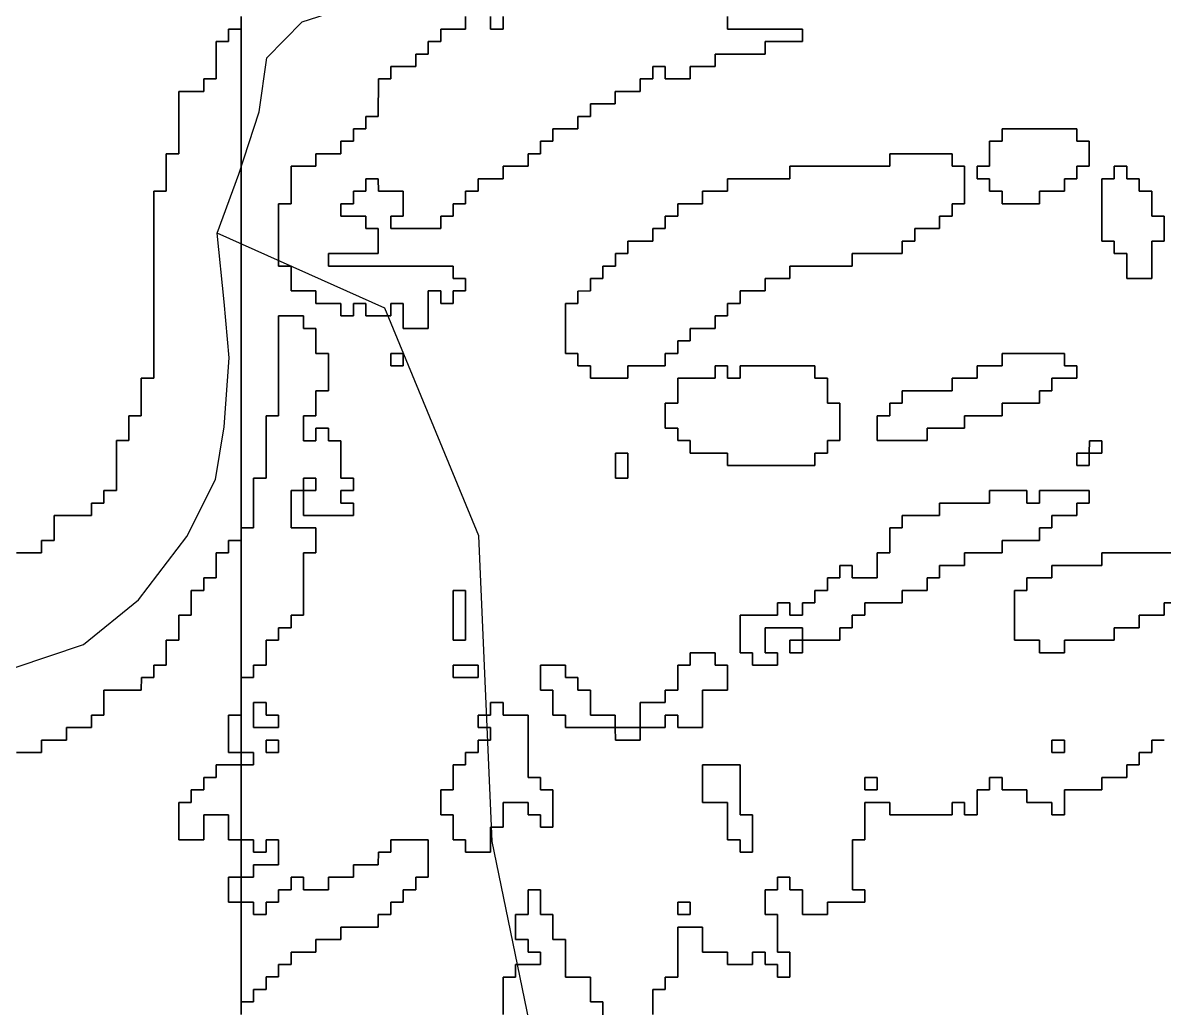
# Model space of a CAD drawing. Header units: metres. Extents: x 553506 to 563855, y 142925 to 150243.
# Drawn here: x 556965 to 557148, y 145813 to 145971 of the extents above; entities that cross this region are included whole.
import ezdxf

# ---------------------------------------------------------------- set-up
doc = ezdxf.new("R2010")
doc.units = ezdxf.units.M
doc.layers.add('C-FLOOD_ZONE_3', color=150, linetype='Continuous')
doc.layers.add('C-WATERWAYS', color=5, linetype='Continuous')

msp = doc.modelspace()

# ---------------------------------------------------------------- linework, layer by layer
at = {"layer": 'C-FLOOD_ZONE_3'}
for points in [[(556999.9994, 145972.0006), (556999.999, 145970.001), (556997.9994, 145970.0006), (556997.999, 145968.001), (556995.9994, 145968.0006), (556995.999, 145966), (556995.999, 145962.001), (556993.9994, 145962.0006), (556993.999, 145960.001), (556992, 145960.001), (556989.9994, 145960.0006), (556989.999, 145956), (556989.999, 145952), (556989.999, 145950.001), (556987.9994, 145950.0006), (556987.999, 145946), (556987.999, 145944.001), (556985.9994, 145944.0006), (556985.999, 145914.001), (556983.9994, 145914.0006), (556983.999, 145908.001), (556981.9994, 145908.0006), (556981.999, 145904.001), (556979.9994, 145904.0006), (556979.999, 145896.001), (556977.9994, 145896.0006), (556977.999, 145894.001), (556975.9994, 145894.0006), (556975.999, 145892.001), (556969.9994, 145892.0006), (556969.999, 145888.001), (556967.9994, 145888.0006), (556967.999, 145886.001), (556964.001, 145886.001)], [(557000, 145812.001), (557000, 145814.001), (557001.999, 145814.001), (557001.9994, 145816.0006), (557003.999, 145816.001), (557003.9994, 145818.0006), (557005.999, 145818.001), (557005.9994, 145820.0006), (557007.999, 145820.001), (557007.9994, 145822.0006), (557011.999, 145822.001), (557011.9994, 145824.0006), (557015.999, 145824.001), (557015.9994, 145826.0006), (557020, 145826.001), (557021.999, 145826.001), (557021.9994, 145828.0006), (557023.999, 145828.001), (557023.9994, 145830.0006), (557025.999, 145830.001), (557025.9994, 145832.0006), (557027.999, 145832.001), (557027.9994, 145834.0006), (557029.999, 145834.001), (557029.999, 145836), (557029.999, 145839.999), (557024.001, 145839.999), (557024.0006, 145837.9994), (557022.001, 145837.999), (557022.0006, 145835.9994), (557018.001, 145835.999), (557018.0006, 145833.9994), (557014.001, 145833.999), (557014.0006, 145831.9994), (557009.9994, 145831.9994), (557009.999, 145833.999), (557008.001, 145833.999), (557008.0006, 145831.9994), (557006.001, 145831.999), (557006.0006, 145829.9994), (557004.001, 145829.999), (557004.0006, 145827.9994), (557001.9994, 145827.9994), (557001.999, 145829.999), (557000, 145829.999), (557000, 145834.001), (557001.999, 145834.001), (557001.9994, 145836.0006), (557005.999, 145836.001), (557005.999, 145839.999), (557004.001, 145839.999), (557004.0006, 145837.9994), (557001.9994, 145837.9994), (557001.999, 145839.999), (557000, 145839.999), (557000, 145852.001), (557001.999, 145852.001), (557001.999, 145853.999), (557000, 145853.999), (557000, 145866.001), (557001.999, 145866.001), (557001.9994, 145868.0006), (557003.999, 145868.001), (557003.9994, 145872.0006), (557005.999, 145872.001), (557005.9994, 145874.0006), (557007.999, 145874.001), (557007.9994, 145876.0006), (557009.999, 145876.001), (557009.9994, 145886.0006), (557011.999, 145886.001), (557011.999, 145889.999), (557007.9994, 145889.9994), (557007.9994, 145896.0006), (557010, 145896), (557010.001, 145892.001), (557017.999, 145892.001), (557017.999, 145893.999), (557015.9994, 145893.9994), (557015.9994, 145896.0006), (557017.999, 145896.001), (557017.999, 145897.999), (557015.9994, 145897.9994), (557015.999, 145903.999), (557013.9994, 145903.9994), (557013.999, 145905.999), (557012.001, 145905.999), (557012.0006, 145903.9994), (557009.9994, 145903.9994), (557009.9994, 145908.0006), (557011.999, 145908.001), (557011.9994, 145912.0006), (557013.999, 145912.001), (557013.999, 145916), (557013.999, 145917.999), (557011.9994, 145917.9994), (557011.999, 145920), (557011.999, 145921.999), (557009.9994, 145921.9994), (557009.999, 145923.999), (557006.001, 145923.999), (557006.001, 145918), (557006.0006, 145907.9994), (557004.001, 145907.999), (557004.001, 145906), (557004.001, 145904), (557004.001, 145902), (557004.0006, 145897.9994), (557002.001, 145897.999), (557002.001, 145894), (557002.001, 145892), (557002.0006, 145889.9994), (557000.0003, 145889.9997), (557000, 145892), (557000, 145894), (557000, 145901.6816), (557000, 145903.999), (557000, 145908.001), (557000, 145919.999), (557000, 145922.001), (557000, 145925.999), (557000, 145930.001), (557000, 145957.999), (557000, 145960.001), (557000, 145966), (557000, 145966.4409), (557000, 145967.999), (557000, 145970), (557000, 145972.001)], [(557077.9994, 145972.0006), (557077.9994, 145969.9994), (557089.999, 145969.999), (557089.999, 145968.001), (557083.9994, 145968.0006), (557083.999, 145966.001), (557075.9994, 145966.0006), (557075.999, 145964.001), (557071.9994, 145964.0006), (557071.999, 145962.001), (557068.001, 145962.001), (557068.0006, 145964.0006), (557065.9994, 145964.0006), (557065.999, 145962.001), (557063.9994, 145962.0006), (557063.999, 145960.001), (557062, 145960.001), (557059.9994, 145960.0006), (557059.999, 145958.001), (557055.9994, 145958.0006), (557055.999, 145956.001), (557053.9994, 145956.0006), (557053.999, 145954.001), (557049.9994, 145954.0006), (557049.999, 145952.001), (557047.9994, 145952.0006), (557047.999, 145950.001), (557045.9994, 145950.0006), (557045.999, 145948.001), (557041.9994, 145948.0006), (557041.999, 145946.001), (557037.9994, 145946.0006), (557037.999, 145944.001), (557035.9994, 145944.0006), (557035.999, 145942.001), (557033.9994, 145942.0006), (557033.999, 145940.001), (557031.9994, 145940.0006), (557031.999, 145938.001), (557024.001, 145938.001), (557024.001, 145939.999), (557026.0006, 145939.9994), (557026.0006, 145944.0006), (557022.001, 145944.001), (557022.0006, 145946.0006), (557019.9994, 145946.0006), (557019.999, 145944.001), (557017.9994, 145944.0006), (557017.999, 145942.001), (557015.9994, 145942.0006), (557015.9994, 145939.9994), (557019.999, 145939.999), (557019.9994, 145937.9994), (557021.999, 145937.999), (557021.999, 145934.001), (557013.9994, 145934.0006), (557013.9994, 145931.9994), (557033.999, 145931.999), (557033.9994, 145929.9994), (557035.999, 145929.999), (557035.999, 145928.001), (557033.9994, 145928.0006), (557033.999, 145926.001), (557032.001, 145926.001), (557032.0006, 145928.0006), (557029.9994, 145928.0006), (557029.999, 145922.001), (557026.001, 145922.001), (557026.0006, 145926.0006), (557023.9994, 145926.0006), (557023.999, 145924.001), (557020.001, 145924.001), (557020.0006, 145926.0006), (557017.9994, 145926.0006), (557017.999, 145924.001), (557016.001, 145924.001), (557016.0006, 145926.0006), (557014, 145926.001), (557012.001, 145926.001), (557012.0006, 145928.0006), (557010, 145928.001), (557008.001, 145928.001), (557008.001, 145930), (557008.0006, 145932.0006), (557006.001, 145932.001), (557006.001, 145934), (557006.001, 145936), (557006.001, 145938), (557006.001, 145941.999), (557008.0006, 145941.9994), (557008.001, 145946), (557008.001, 145947.999), (557012.0006, 145947.9994), (557012.001, 145949.999), (557016.0006, 145949.9994), (557016.001, 145951.999), (557018.0006, 145951.9994), (557018.001, 145953.999), (557020.0006, 145953.9994), (557020.001, 145955.999), (557022.0006, 145955.9994), (557022.001, 145961.999), (557024.0006, 145961.9994), (557024.001, 145963.999), (557028.0006, 145963.9994), (557028.001, 145965.999), (557030.0006, 145965.9994), (557030.0006, 145965.9994), (557030.001, 145967.999), (557032.0006, 145967.9994), (557032.001, 145969.999), (557036.0006, 145969.9994), (557036.001, 145971.999)], [(557036.001, 145971.999), (557036.0006, 145969.9994), (557032.001, 145969.999), (557032.0006, 145967.9994), (557030.001, 145967.999), (557030.0006, 145965.9994), (557028.001, 145965.999), (557028.0006, 145963.9994), (557024.001, 145963.999), (557024.0006, 145961.9994), (557022.001, 145961.999), (557022.0006, 145955.9994), (557020.001, 145955.999), (557020.0006, 145953.9994), (557018.001, 145953.999), (557018.0006, 145951.9994), (557016.001, 145951.999), (557016.0006, 145949.9994), (557012.001, 145949.999), (557012.0006, 145947.9994), (557008.001, 145947.999), (557008.001, 145946), (557008.0006, 145941.9994), (557006.001, 145941.999), (557006.001, 145938), (557006.001, 145936), (557006.001, 145934), (557006.001, 145932.001), (557008.0006, 145932.0006), (557008.001, 145930), (557008.001, 145928.001), (557010, 145928.001), (557012.0006, 145928.0006), (557012.001, 145926.001), (557014, 145926.001), (557016.0006, 145926.0006), (557016.001, 145924.001), (557017.999, 145924.001), (557017.9994, 145926.0006), (557020.0006, 145926.0006), (557020.001, 145924.001), (557023.999, 145924.001), (557023.9994, 145926.0006), (557026.0006, 145926.0006), (557026.001, 145922.001), (557029.999, 145922.001), (557029.9994, 145928.0006), (557032.0006, 145928.0006), (557032.001, 145926.001), (557033.999, 145926.001), (557033.9994, 145928.0006), (557035.999, 145928.001), (557035.999, 145929.999), (557033.9994, 145929.9994), (557033.999, 145931.999), (557013.9994, 145931.9994), (557013.9994, 145934.0006), (557021.999, 145934.001), (557021.999, 145937.999), (557019.9994, 145937.9994), (557019.999, 145939.999), (557015.9994, 145939.9994), (557015.9994, 145942.0006), (557017.999, 145942.001), (557017.9994, 145944.0006), (557019.999, 145944.001), (557019.9994, 145946.0006), (557022.0006, 145946.0006), (557022.001, 145944.001), (557026.0006, 145944.0006), (557026.0006, 145939.9994), (557024.001, 145939.999), (557024.001, 145938.001), (557031.999, 145938.001), (557031.9994, 145940.0006), (557033.999, 145940.001), (557033.9994, 145942.0006), (557035.999, 145942.001), (557035.9994, 145944.0006), (557037.999, 145944.001), (557037.9994, 145946.0006), (557041.999, 145946.001), (557041.9994, 145948.0006), (557045.999, 145948.001), (557045.9994, 145950.0006), (557047.999, 145950.001), (557047.9994, 145952.0006), (557049.999, 145952.001), (557049.9994, 145954.0006), (557053.999, 145954.001), (557053.9994, 145956.0006), (557055.999, 145956.001), (557055.9994, 145958.0006), (557059.999, 145958.001), (557059.9994, 145960.0006), (557062, 145960.001), (557063.999, 145960.001), (557063.9994, 145962.0006), (557065.999, 145962.001), (557065.9994, 145964.0006), (557068.0006, 145964.0006), (557068.001, 145962.001), (557071.999, 145962.001), (557071.9994, 145964.0006), (557075.999, 145964.001), (557075.9994, 145966.0006), (557083.999, 145966.001), (557083.9994, 145968.0006), (557089.999, 145968.001), (557089.999, 145969.999), (557077.9994, 145969.9994), (557077.9994, 145972.0006)], [(557039.999, 145971.999), (557039.9994, 145969.9994), (557042.0006, 145969.9994), (557042.001, 145971.999)], [(557042.001, 145971.999), (557042.0006, 145969.9994), (557039.9994, 145969.9994), (557039.999, 145971.999)], [(556964.001, 145886.001), (556967.999, 145886.001), (556967.9994, 145888.0006), (556969.999, 145888.001), (556969.9994, 145892.0006), (556975.999, 145892.001), (556975.9994, 145894.0006), (556977.999, 145894.001), (556977.9994, 145896.0006), (556979.999, 145896.001), (556979.9994, 145904.0006), (556981.999, 145904.001), (556981.9994, 145908.0006), (556983.999, 145908.001), (556983.9994, 145914.0006), (556985.999, 145914.001), (556985.9994, 145944.0006), (556987.999, 145944.001), (556987.999, 145946), (556987.9994, 145950.0006), (556989.999, 145950.001), (556989.999, 145952), (556989.999, 145956), (556989.9994, 145960.0006), (556992, 145960.001), (556993.999, 145960.001), (556993.9994, 145962.0006), (556995.999, 145962.001), (556995.999, 145966), (556995.9994, 145968.0006), (556997.999, 145968.001), (556997.9994, 145970.0006), (556999.9997, 145970.0003), (557000, 145967.999), (557000, 145966.4409), (557000, 145966), (557000, 145960.001), (557000, 145957.999), (557000, 145930.001), (557000, 145925.999), (557000, 145922.001), (557000, 145919.999), (557000, 145908.001), (557000, 145903.999), (557000, 145901.6816), (557000, 145894), (557000, 145892), (557000, 145890), (557000, 145887.999), (556998.001, 145887.999), (556998.0006, 145885.9994), (556996.001, 145885.999), (556996.001, 145884), (556996.0006, 145881.9994), (556994.001, 145881.999), (556994.0006, 145879.9994), (556992.001, 145879.999), (556992.001, 145878), (556992.0006, 145875.9994), (556990.001, 145875.999), (556990.001, 145874), (556990.0006, 145871.9994), (556988.001, 145871.999), (556988.001, 145870), (556988.0006, 145867.9994), (556986.001, 145867.999), (556986.0006, 145865.9994), (556984.001, 145865.999), (556984.0006, 145863.9994), (556982, 145863.999), (556980, 145863.999), (556978.001, 145863.999), (556978.001, 145862), (556978.0006, 145859.9994), (556976.001, 145859.999), (556976.0006, 145857.9994), (556974, 145857.999), (556972.001, 145857.999), (556972.0006, 145855.9994), (556970, 145855.999), (556968.001, 145855.999), (556968.0006, 145853.9994), (556963.9994, 145853.9994)], [(556963.9994, 145853.9994), (556968.0006, 145853.9994), (556968.001, 145855.999), (556970, 145855.999), (556972.0006, 145855.9994), (556972.001, 145857.999), (556974, 145857.999), (556976.0006, 145857.9994), (556976.001, 145859.999), (556978.0006, 145859.9994), (556978.001, 145862), (556978.001, 145863.999), (556980, 145863.999), (556982, 145863.999), (556984.0006, 145863.9994), (556984.001, 145865.999), (556986.0006, 145865.9994), (556986.001, 145867.999), (556988.0006, 145867.9994), (556988.001, 145870), (556988.001, 145871.999), (556990.0006, 145871.9994), (556990.001, 145874), (556990.001, 145875.999), (556992.0006, 145875.9994), (556992.001, 145878), (556992.001, 145879.999), (556994.0006, 145879.9994), (556994.001, 145881.999), (556996.0006, 145881.9994), (556996.001, 145884), (556996.001, 145885.999), (556998.0006, 145885.9994), (556998.001, 145887.999), (557000, 145887.999), (556999.9994, 145866.0006), (556999.999, 145860.001), (556997.9994, 145860.0006), (556997.9994, 145853.9994), (557000, 145853.999), (557000, 145852.001), (556995.9994, 145852.0006), (556995.999, 145850.001), (556993.9994, 145850.0006), (556993.999, 145848.001), (556991.9994, 145848.0006), (556991.999, 145846.001), (556989.9994, 145846.0006), (556989.9994, 145839.9994), (556994.0006, 145839.9994), (556994.001, 145843.999), (556997.999, 145843.999), (556997.9994, 145839.9994), (557000, 145839.999), (557000, 145834.001), (556997.9994, 145834.0006), (556997.9994, 145829.9994), (557000, 145829.999), (556999.9994, 145814.0006), (556999.999, 145812.001)], [(557151.999, 145878.001), (557147.9994, 145878.0006), (557147.999, 145876.001), (557143.9994, 145876.0006), (557143.999, 145874.001), (557139.9994, 145874.0006), (557139.999, 145872.001), (557131.9994, 145872.0006), (557131.999, 145870.001), (557128.001, 145870.001), (557128.0006, 145872.0006), (557124.001, 145872.001), (557124.001, 145879.999), (557126.0006, 145879.9994), (557126.001, 145881.999), (557130.0006, 145881.9994), (557130.001, 145883.999), (557138.0006, 145883.9994), (557138.001, 145885.999), (557151.999, 145885.999)], [(557151.999, 145885.999), (557138.001, 145885.999), (557138.0006, 145883.9994), (557130.001, 145883.999), (557130.0006, 145881.9994), (557126.001, 145881.999), (557126.0006, 145879.9994), (557126.0006, 145879.9994), (557124.001, 145879.999), (557124.001, 145872.001), (557128.0006, 145872.0006), (557128.001, 145870.001), (557131.999, 145870.001), (557131.9994, 145872.0006), (557139.999, 145872.001), (557139.9994, 145874.0006), (557143.999, 145874.001), (557143.9994, 145876.0006), (557147.999, 145876.001), (557147.9994, 145878.0006), (557151.999, 145878.001)], [(557066.0006, 145811.9994), (557066.001, 145815.999), (557068.0006, 145815.9994), (557068.001, 145817.999), (557070.0006, 145817.9994), (557070.001, 145825.999), (557073.999, 145825.999), (557073.9994, 145821.9994), (557077.999, 145821.999), (557077.9994, 145819.9994), (557082.0006, 145819.9994), (557082.001, 145821.999), (557083.999, 145821.999), (557083.9994, 145819.9994), (557085.999, 145819.999), (557085.9994, 145817.9994), (557088.0006, 145817.9994), (557088.0006, 145822.0006), (557086.001, 145822.001), (557086.0006, 145828.0006), (557084.001, 145828.001), (557084.001, 145831.999), (557086.0006, 145831.9994), (557086.001, 145833.999), (557087.999, 145833.999), (557087.9994, 145831.9994), (557089.999, 145831.999), (557089.9994, 145827.9994), (557094.0006, 145827.9994), (557094.001, 145829.999), (557100.0006, 145829.9994), (557100.0006, 145832.0006), (557098.001, 145832.001), (557098.001, 145839.999), (557100.0006, 145839.9994), (557100.001, 145845.999), (557103.999, 145845.999), (557103.9994, 145843.9994), (557114.0006, 145843.9994), (557114.001, 145845.999), (557115.999, 145845.999), (557115.9994, 145843.9994), (557118.0006, 145843.9994), (557118.001, 145847.999), (557120.0006, 145847.9994), (557120.001, 145849.999), (557121.999, 145849.999), (557121.9994, 145847.9994), (557125.999, 145847.999), (557125.9994, 145845.9994), (557129.999, 145845.999), (557129.9994, 145843.9994), (557132.0006, 145843.9994), (557132.001, 145847.999), (557138.0006, 145847.9994), (557138.001, 145849.999), (557142.0006, 145849.9994), (557142.001, 145851.999), (557144.0006, 145851.9994), (557144.001, 145853.999), (557146.0006, 145853.9994), (557146.001, 145855.999), (557148.0006, 145855.9994)], [(557148.0006, 145855.9994), (557146.001, 145855.999), (557146.0006, 145853.9994), (557144.001, 145853.999), (557144.0006, 145851.9994), (557142.001, 145851.999), (557142.0006, 145849.9994), (557138.001, 145849.999), (557138.0006, 145847.9994), (557132.001, 145847.999), (557132.0006, 145843.9994), (557129.9994, 145843.9994), (557129.999, 145845.999), (557125.9994, 145845.9994), (557125.999, 145847.999), (557121.9994, 145847.9994), (557121.999, 145849.999), (557120.001, 145849.999), (557120.0006, 145847.9994), (557118.001, 145847.999), (557118.0006, 145843.9994), (557115.9994, 145843.9994), (557115.999, 145845.999), (557114.001, 145845.999), (557114.0006, 145843.9994), (557103.9994, 145843.9994), (557103.999, 145845.999), (557100.001, 145845.999), (557100.0006, 145839.9994), (557098.001, 145839.999), (557098.001, 145832.001), (557100.0006, 145832.0006), (557100.0006, 145829.9994), (557094.001, 145829.999), (557094.0006, 145827.9994), (557089.9994, 145827.9994), (557089.999, 145831.999), (557087.9994, 145831.9994), (557087.999, 145833.999), (557086.001, 145833.999), (557086.0006, 145831.9994), (557084.001, 145831.999), (557084.001, 145828.001), (557086.0006, 145828.0006), (557086.001, 145822.001), (557088.0006, 145822.0006), (557088.0006, 145817.9994), (557085.9994, 145817.9994), (557085.999, 145819.999), (557083.9994, 145819.9994), (557083.999, 145821.999), (557082.001, 145821.999), (557082.0006, 145819.9994), (557077.9994, 145819.9994), (557077.999, 145821.999), (557073.9994, 145821.9994), (557073.999, 145825.999), (557070.001, 145825.999), (557070.0006, 145817.9994), (557068.001, 145817.999), (557068.0006, 145815.9994), (557066.001, 145815.999), (557066.0006, 145811.9994)], [(557042.001, 145812.001), (557042.001, 145817.999), (557044.0006, 145817.9994), (557044.001, 145819.999), (557048.0006, 145819.9994), (557048.0006, 145822.0006), (557046.001, 145822.001), (557046.0006, 145824.0006), (557044.001, 145824.001), (557044.001, 145826), (557044.001, 145827.999), (557046.0006, 145827.9994), (557046.001, 145830), (557046.001, 145831.999), (557047.999, 145831.999), (557047.999, 145830), (557047.9994, 145827.9994), (557049.999, 145827.999), (557049.9994, 145823.9994), (557051.999, 145823.999), (557051.9994, 145817.9994), (557055.999, 145817.999), (557055.9994, 145813.9994), (557057.999, 145813.999), (557057.9994, 145809.9994)], [(557057.9994, 145809.9994), (557057.999, 145813.999), (557055.9994, 145813.9994), (557055.999, 145817.999), (557051.9994, 145817.9994), (557051.999, 145823.999), (557049.9994, 145823.9994), (557049.999, 145827.999), (557047.9994, 145827.9994), (557047.999, 145830), (557047.999, 145831.999), (557046.001, 145831.999), (557046.001, 145830), (557046.0006, 145827.9994), (557044.001, 145827.999), (557044.001, 145826), (557044.001, 145824.001), (557046.0006, 145824.0006), (557046.001, 145822.001), (557048.0006, 145822.0006), (557048.0006, 145819.9994), (557044.001, 145819.999), (557044.0006, 145817.9994), (557042.001, 145817.999), (557042.001, 145812.001)]]:
    msp.add_lwpolyline(points, dxfattribs=at)
for points in [[(557131.9994, 145946.0006), (557131.999, 145944.001), (557127.9994, 145944.0006), (557127.999, 145942.001), (557122.001, 145942.001), (557122.0006, 145944.0006), (557120.001, 145944.001), (557120.0006, 145946.0006), (557118.001, 145946.001), (557118.001, 145947.999), (557120.0006, 145947.9994), (557120.001, 145951.999), (557122.0006, 145951.9994), (557122.001, 145953.999), (557128, 145953.999), (557133.999, 145953.999), (557133.9994, 145951.9994), (557135.999, 145951.999), (557135.999, 145950), (557135.999, 145948.001), (557133.9994, 145948.0006), (557133.999, 145946.001), (557131.9994, 145946.0006)], [(557120.0006, 145947.9994), (557118.001, 145947.999), (557118.001, 145946.001), (557120.0006, 145946.0006), (557120.001, 145944.001), (557122.0006, 145944.0006), (557122.001, 145942.001), (557127.999, 145942.001), (557127.9994, 145944.0006), (557131.999, 145944.001), (557131.9994, 145946.0006), (557133.999, 145946.001), (557133.9994, 145948.0006), (557135.999, 145948.001), (557135.999, 145950), (557135.999, 145951.999), (557133.9994, 145951.9994), (557133.999, 145953.999), (557128, 145953.999), (557122.001, 145953.999), (557122.0006, 145951.9994), (557120.001, 145951.999), (557120.0006, 145947.9994)], [(557060.0006, 145931.9994), (557060.001, 145933.999), (557062.0006, 145933.9994), (557062.001, 145935.999), (557066.0006, 145935.9994), (557066.001, 145937.999), (557068.0006, 145937.9994), (557068.001, 145939.999), (557070.0006, 145939.9994), (557070.001, 145941.999), (557074.0006, 145941.9994), (557074.001, 145943.999), (557078.0006, 145943.9994), (557078.001, 145945.999), (557080, 145945.999), (557088.0006, 145945.9994), (557088.001, 145947.999), (557104.0006, 145947.9994), (557104.001, 145949.999), (557108, 145949.999), (557113.999, 145949.999), (557113.9994, 145947.9994), (557115.999, 145947.999), (557115.999, 145942.001), (557113.9994, 145942.0006), (557113.999, 145940.001), (557111.9994, 145940.0006), (557111.999, 145938.001), (557107.9994, 145938.0006), (557107.999, 145936.001), (557105.9994, 145936.0006), (557105.999, 145934.001), (557097.9994, 145934.0006), (557097.999, 145932.001), (557096, 145932.001), (557087.9994, 145932.0006), (557087.999, 145930.001), (557083.9994, 145930.0006), (557083.999, 145928.001), (557079.9994, 145928.0006), (557079.999, 145926.001), (557077.9994, 145926.0006), (557077.999, 145924.001), (557075.9994, 145924.0006), (557075.999, 145922.001), (557071.9994, 145922.0006), (557071.999, 145920.001), (557069.9994, 145920.0006), (557069.999, 145918.001), (557067.9994, 145918.0006), (557067.999, 145916.001), (557061.9994, 145916.0006), (557061.999, 145914.001), (557056.001, 145914.001), (557056.0006, 145916.0006), (557054.001, 145916.001), (557054.0006, 145918.0006), (557052.001, 145918.001), (557052.001, 145924), (557052.001, 145925.999), (557054.0006, 145925.9994), (557054.001, 145927.999), (557056.0006, 145927.9994), (557056.001, 145929.999), (557058.0006, 145929.9994), (557058.001, 145931.999), (557060.0006, 145931.9994)], [(557074.0006, 145941.9994), (557070.001, 145941.999), (557070.0006, 145939.9994), (557068.001, 145939.999), (557068.0006, 145937.9994), (557066.001, 145937.999), (557066.0006, 145935.9994), (557062.001, 145935.999), (557062.0006, 145933.9994), (557060.001, 145933.999), (557060.0006, 145931.9994), (557058.001, 145931.999), (557058.0006, 145929.9994), (557056.001, 145929.999), (557056.0006, 145927.9994), (557054.001, 145927.999), (557054.0006, 145925.9994), (557052.001, 145925.999), (557052.001, 145924), (557052.001, 145918.001), (557054.0006, 145918.0006), (557054.001, 145916.001), (557056.0006, 145916.0006), (557056.001, 145914.001), (557061.999, 145914.001), (557061.9994, 145916.0006), (557067.999, 145916.001), (557067.9994, 145918.0006), (557069.999, 145918.001), (557069.9994, 145920.0006), (557071.999, 145920.001), (557071.9994, 145922.0006), (557075.999, 145922.001), (557075.9994, 145924.0006), (557077.999, 145924.001), (557077.9994, 145926.0006), (557079.999, 145926.001), (557079.9994, 145928.0006), (557083.999, 145928.001), (557083.9994, 145930.0006), (557087.999, 145930.001), (557087.9994, 145932.0006), (557096, 145932.001), (557097.999, 145932.001), (557097.9994, 145934.0006), (557105.999, 145934.001), (557105.9994, 145936.0006), (557107.999, 145936.001), (557107.9994, 145938.0006), (557111.999, 145938.001), (557111.9994, 145940.0006), (557113.999, 145940.001), (557113.9994, 145942.0006), (557115.999, 145942.001), (557115.999, 145947.999), (557113.9994, 145947.9994), (557113.999, 145949.999), (557108, 145949.999), (557104.001, 145949.999), (557104.0006, 145947.9994), (557088.001, 145947.999), (557088.0006, 145945.9994), (557080, 145945.999), (557078.001, 145945.999), (557078.0006, 145943.9994), (557074.001, 145943.999), (557074.0006, 145941.9994)], [(557145.999, 145942), (557145.9994, 145939.9994), (557147.999, 145939.999), (557147.999, 145936.001), (557145.9994, 145936.0006), (557145.999, 145930.001), (557142.001, 145930.001), (557142.0006, 145934.0006), (557140.001, 145934.001), (557140.0006, 145936.0006), (557138.001, 145936.001), (557138.001, 145938), (557138.001, 145945.999), (557140.0006, 145945.9994), (557140.001, 145947.999), (557141.999, 145947.999), (557141.9994, 145945.9994), (557143.999, 145945.999), (557143.9994, 145943.9994), (557145.999, 145943.999), (557145.999, 145942)], [(557142.0006, 145934.0006), (557142.001, 145930.001), (557145.999, 145930.001), (557145.9994, 145936.0006), (557147.999, 145936.001), (557147.999, 145939.999), (557145.9994, 145939.9994), (557145.999, 145942), (557145.999, 145943.999), (557143.9994, 145943.9994), (557143.999, 145945.999), (557141.9994, 145945.9994), (557141.999, 145947.999), (557140.001, 145947.999), (557140.0006, 145945.9994), (557138.001, 145945.999), (557138.001, 145938), (557138.001, 145936.001), (557140.0006, 145936.0006), (557140.001, 145934.001), (557142.0006, 145934.0006)], [(557013.999, 145905.999), (557013.9994, 145903.9994), (557015.999, 145903.999), (557015.9994, 145897.9994), (557017.999, 145897.999), (557017.999, 145896.001), (557015.9994, 145896.0006), (557015.9994, 145893.9994), (557017.999, 145893.999), (557017.999, 145892.001), (557010.001, 145892.001), (557010, 145896), (557007.9994, 145896.0006), (557007.9994, 145889.9994), (557011.999, 145889.999), (557011.999, 145886.001), (557009.9994, 145886.0006), (557009.999, 145876.001), (557007.9994, 145876.0006), (557007.999, 145874.001), (557005.9994, 145874.0006), (557005.999, 145872.001), (557003.9994, 145872.0006), (557003.999, 145868.001), (557001.9994, 145868.0006), (557001.999, 145866.001), (557000, 145866.001), (557000.0006, 145887.9994), (557000.001, 145889.999), (557002.0006, 145889.9994), (557002.001, 145892), (557002.001, 145894), (557002.001, 145897.999), (557004.0006, 145897.9994), (557004.001, 145902), (557004.001, 145904), (557004.001, 145906), (557004.001, 145907.999), (557006.0006, 145907.9994), (557006.001, 145918), (557006.001, 145923.999), (557009.999, 145923.999), (557009.9994, 145921.9994), (557011.999, 145921.999), (557011.999, 145920), (557011.9994, 145917.9994), (557013.999, 145917.999), (557013.999, 145916), (557013.999, 145912.001), (557011.9994, 145912.0006), (557011.999, 145908.001), (557009.9994, 145908.0006), (557009.9994, 145903.9994), (557012.0006, 145903.9994), (557012.001, 145905.999), (557013.999, 145905.999)], [(557024.001, 145916.001), (557024.001, 145917.999), (557025.999, 145917.999), (557025.999, 145916.001), (557024.001, 145916.001)], [(557025.999, 145916.001), (557025.999, 145917.999), (557024.001, 145917.999), (557024.001, 145916.001), (557025.999, 145916.001)], [(557122.0006, 145915.9994), (557122.001, 145917.999), (557131.999, 145917.999), (557131.9994, 145915.9994), (557133.999, 145915.999), (557133.999, 145914.001), (557129.9994, 145914.0006), (557129.999, 145912.001), (557127.9994, 145912.0006), (557127.999, 145910.001), (557121.9994, 145910.0006), (557121.999, 145908.001), (557115.9994, 145908.0006), (557115.999, 145906.001), (557109.9994, 145906.0006), (557109.999, 145904.001), (557102.001, 145904.001), (557102.001, 145907.999), (557104.0006, 145907.9994), (557104.001, 145909.999), (557106.0006, 145909.9994), (557106.001, 145911.999), (557114.0006, 145911.9994), (557114.001, 145913.999), (557118.0006, 145913.9994), (557118.001, 145915.999), (557122.0006, 145915.9994)], [(557114.0006, 145911.9994), (557106.001, 145911.999), (557106.0006, 145909.9994), (557104.001, 145909.999), (557104.0006, 145907.9994), (557102.001, 145907.999), (557102.001, 145904.001), (557109.999, 145904.001), (557109.9994, 145906.0006), (557115.999, 145906.001), (557115.9994, 145908.0006), (557121.999, 145908.001), (557121.9994, 145910.0006), (557127.999, 145910.001), (557127.9994, 145912.0006), (557129.999, 145912.001), (557129.9994, 145914.0006), (557133.999, 145914.001), (557133.999, 145915.999), (557131.9994, 145915.9994), (557131.999, 145917.999), (557122.001, 145917.999), (557122.0006, 145915.9994), (557118.001, 145915.999), (557118.0006, 145913.9994), (557114.001, 145913.999), (557114.0006, 145911.9994)], [(557080.001, 145915.999), (557091.999, 145915.999), (557091.9994, 145913.9994), (557093.999, 145913.999), (557093.9994, 145909.9994), (557095.999, 145909.999), (557095.999, 145904.001), (557093.9994, 145904.0006), (557093.999, 145902.001), (557091.9994, 145902.0006), (557091.999, 145900.001), (557078.001, 145900.001), (557078.0006, 145902.0006), (557072.001, 145902.001), (557072.0006, 145904.0006), (557070.001, 145904.001), (557070.0006, 145906.0006), (557068.001, 145906.001), (557068.001, 145909.999), (557070.0006, 145909.9994), (557070.001, 145913.999), (557076.0006, 145913.9994), (557076.001, 145915.999), (557077.999, 145915.999), (557077.9994, 145913.9994), (557080.0006, 145913.9994), (557080.001, 145915.999)], [(557076.001, 145915.999), (557076.0006, 145913.9994), (557070.001, 145913.999), (557070.0006, 145909.9994), (557068.001, 145909.999), (557068.001, 145906.001), (557070.0006, 145906.0006), (557070.001, 145904.001), (557072.0006, 145904.0006), (557072.001, 145902.001), (557078.0006, 145902.0006), (557078.001, 145900.001), (557091.999, 145900.001), (557091.9994, 145902.0006), (557093.999, 145902.001), (557093.9994, 145904.0006), (557095.999, 145904.001), (557095.999, 145909.999), (557093.9994, 145909.9994), (557093.999, 145913.999), (557091.9994, 145913.9994), (557091.999, 145915.999), (557080.001, 145915.999), (557080.0006, 145913.9994), (557077.9994, 145913.9994), (557077.999, 145915.999), (557076.001, 145915.999)], [(557137.999, 145902.001), (557136, 145902), (557136.001, 145903.999), (557137.999, 145903.999), (557137.999, 145902.001)], [(557137.999, 145903.999), (557136.001, 145903.999), (557136, 145902), (557137.999, 145902.001), (557137.999, 145903.999)], [(557060.001, 145901.999), (557061.999, 145901.999), (557061.999, 145898.001), (557060.001, 145898.001), (557060.001, 145901.999)], [(557061.999, 145898.001), (557061.999, 145901.999), (557060.001, 145901.999), (557060.001, 145898.001), (557061.999, 145898.001)], [(557136, 145902), (557135.999, 145900.001), (557134.001, 145900.001), (557134.001, 145901.999), (557136, 145902)], [(557134.001, 145901.999), (557134.001, 145900.001), (557135.999, 145900.001), (557136, 145902), (557134.001, 145901.999)], [(557012.0006, 145895.9994), (557012.0006, 145898.0006), (557009.9994, 145898.0006), (557010, 145896), (557012.0006, 145895.9994)], [(557009.9994, 145898.0006), (557012.0006, 145898.0006), (557012.0006, 145895.9994), (557010, 145896), (557009.9994, 145898.0006)], [(557097.999, 145883.999), (557097.9994, 145881.9994), (557102.0006, 145881.9994), (557102.001, 145885.999), (557104.0006, 145885.9994), (557104.001, 145889.999), (557106.0006, 145889.9994), (557106.001, 145891.999), (557112.0006, 145891.9994), (557112.001, 145893.999), (557120.0006, 145893.9994), (557120.001, 145895.999), (557125.999, 145895.999), (557125.9994, 145893.9994), (557128.0006, 145893.9994), (557128.001, 145895.999), (557135.999, 145895.999), (557135.999, 145894.001), (557133.9994, 145894.0006), (557133.999, 145892.001), (557129.9994, 145892.0006), (557129.999, 145890.001), (557127.9994, 145890.0006), (557127.999, 145888.001), (557121.9994, 145888.0006), (557121.999, 145886.001), (557115.9994, 145886.0006), (557115.999, 145884.001), (557111.9994, 145884.0006), (557111.999, 145882.001), (557109.9994, 145882.0006), (557109.999, 145880.001), (557105.9994, 145880.0006), (557105.999, 145878.001), (557099.9994, 145878.0006), (557099.999, 145876.001), (557097.9994, 145876.0006), (557097.999, 145874.001), (557095.9994, 145874.0006), (557095.999, 145872.001), (557090, 145872), (557090.0006, 145874.0006), (557083.9994, 145874.0006), (557083.9994, 145869.9994), (557085.999, 145869.999), (557085.999, 145868.001), (557082.001, 145868.001), (557082.0006, 145870.0006), (557080.001, 145870.001), (557080.001, 145875.999), (557086.0006, 145875.9994), (557086.001, 145877.999), (557087.999, 145877.999), (557087.9994, 145875.9994), (557090.0006, 145875.9994), (557090.001, 145877.999), (557092.0006, 145877.9994), (557092.001, 145879.999), (557094.0006, 145879.9994), (557094.001, 145881.999), (557096.0006, 145881.9994), (557096.001, 145883.999), (557097.999, 145883.999)], [(557095.999, 145872.001), (557095.9994, 145874.0006), (557097.999, 145874.001), (557097.9994, 145876.0006), (557099.999, 145876.001), (557099.9994, 145878.0006), (557105.999, 145878.001), (557105.9994, 145880.0006), (557109.999, 145880.001), (557109.9994, 145882.0006), (557111.999, 145882.001), (557111.9994, 145884.0006), (557115.999, 145884.001), (557115.9994, 145886.0006), (557121.999, 145886.001), (557121.9994, 145888.0006), (557127.999, 145888.001), (557127.9994, 145890.0006), (557129.999, 145890.001), (557129.9994, 145892.0006), (557133.999, 145892.001), (557133.9994, 145894.0006), (557135.999, 145894.001), (557135.999, 145895.999), (557128.001, 145895.999), (557128.0006, 145893.9994), (557125.9994, 145893.9994), (557125.999, 145895.999), (557120.001, 145895.999), (557120.0006, 145893.9994), (557112.001, 145893.999), (557112.0006, 145891.9994), (557106.001, 145891.999), (557106.0006, 145889.9994), (557104.001, 145889.999), (557104.0006, 145885.9994), (557102.001, 145885.999), (557102.0006, 145881.9994), (557097.9994, 145881.9994), (557097.999, 145883.999), (557096.001, 145883.999), (557096.0006, 145881.9994), (557094.001, 145881.999), (557094.0006, 145879.9994), (557092.001, 145879.999), (557092.0006, 145877.9994), (557090.001, 145877.999), (557090.0006, 145875.9994), (557087.9994, 145875.9994), (557087.999, 145877.999), (557086.001, 145877.999), (557086.0006, 145875.9994), (557080.001, 145875.999), (557080.001, 145870.001), (557082.0006, 145870.0006), (557082.001, 145868.001), (557085.999, 145868.001), (557085.999, 145869.999), (557083.9994, 145869.9994), (557083.9994, 145874.0006), (557090.0006, 145874.0006), (557090, 145872), (557095.999, 145872.001)], [(557034.001, 145878), (557034.001, 145879.999), (557035.999, 145879.999), (557035.999, 145872.001), (557034.001, 145872.001), (557034.001, 145876), (557034.001, 145878)], [(557035.999, 145879.999), (557034.001, 145879.999), (557034.001, 145878), (557034.001, 145876), (557034.001, 145872.001), (557035.999, 145872.001), (557035.999, 145879.999)], [(557088.001, 145871.999), (557090, 145872), (557089.999, 145870.001), (557088.001, 145870.001), (557088.001, 145871.999)], [(557089.999, 145870.001), (557090, 145872), (557088.001, 145871.999), (557088.001, 145870.001), (557089.999, 145870.001)], [(557075.999, 145869.999), (557075.9994, 145867.9994), (557077.999, 145867.999), (557077.999, 145864.001), (557073.9994, 145864.0006), (557073.999, 145858.001), (557070.001, 145858.001), (557070.0006, 145860.0006), (557067.9994, 145860.0006), (557067.999, 145858.001), (557064, 145858), (557064.001, 145861.999), (557068.0006, 145861.9994), (557068.001, 145863.999), (557070.0006, 145863.9994), (557070.001, 145867.999), (557072.0006, 145867.9994), (557072.001, 145869.999), (557075.999, 145869.999)], [(557072.001, 145869.999), (557072.0006, 145867.9994), (557070.001, 145867.999), (557070.0006, 145863.9994), (557068.001, 145863.999), (557068.0006, 145861.9994), (557064.001, 145861.999), (557064, 145858), (557067.999, 145858.001), (557067.9994, 145860.0006), (557070.0006, 145860.0006), (557070.001, 145858.001), (557073.999, 145858.001), (557073.9994, 145864.0006), (557077.999, 145864.001), (557077.999, 145867.999), (557075.9994, 145867.9994), (557075.999, 145869.999), (557072.001, 145869.999)], [(557034.001, 145867.999), (557037.999, 145867.999), (557037.999, 145866.001), (557034.001, 145866.001), (557034.001, 145867.999)], [(557034.001, 145866.001), (557037.999, 145866.001), (557037.999, 145867.999), (557034.001, 145867.999), (557034.001, 145866.001)], [(557060, 145858), (557052.001, 145858.001), (557052.0006, 145860.0006), (557050.001, 145860.001), (557050.0006, 145864.0006), (557048.001, 145864.001), (557048.001, 145867.999), (557051.999, 145867.999), (557051.9994, 145865.9994), (557053.999, 145865.999), (557053.9994, 145863.9994), (557055.999, 145863.999), (557055.9994, 145859.9994), (557059.999, 145859.999), (557060, 145858)], [(557059.999, 145859.999), (557055.9994, 145859.9994), (557055.999, 145863.999), (557053.9994, 145863.9994), (557053.999, 145865.999), (557051.9994, 145865.9994), (557051.999, 145867.999), (557048.001, 145867.999), (557048.001, 145864.001), (557050.0006, 145864.0006), (557050.001, 145860.001), (557052.0006, 145860.0006), (557052.001, 145858.001), (557060, 145858), (557059.999, 145859.999)], [(557002.001, 145858.001), (557002.001, 145861.999), (557003.999, 145861.999), (557003.9994, 145859.9994), (557005.999, 145859.999), (557005.999, 145858.001), (557002.001, 145858.001)], [(557003.999, 145861.999), (557002.001, 145861.999), (557002.001, 145858.001), (557005.999, 145858.001), (557005.999, 145859.999), (557003.9994, 145859.9994), (557003.999, 145861.999)], [(557047.9994, 145847.9994), (557049.999, 145847.999), (557049.999, 145842.001), (557048.001, 145842.001), (557048.0006, 145844.0006), (557046.001, 145844.001), (557046.0006, 145846.0006), (557041.9994, 145846.0006), (557041.999, 145842.001), (557039.9994, 145842.0006), (557039.999, 145838.001), (557038, 145838.001), (557036.001, 145838.001), (557036.0006, 145840.0006), (557034.001, 145840.001), (557034.001, 145842), (557034.0006, 145844.0006), (557032.001, 145844.001), (557032.001, 145847.999), (557034.0006, 145847.9994), (557034.001, 145851.999), (557036.0006, 145851.9994), (557036.001, 145853.999), (557038.0006, 145853.9994), (557038.001, 145855.999), (557040.0006, 145855.9994), (557040.0006, 145858.0006), (557038.001, 145858.001), (557038.001, 145859.999), (557040.0006, 145859.9994), (557040.001, 145861.999), (557041.999, 145861.999), (557041.9994, 145859.9994), (557045.999, 145859.999), (557045.9994, 145849.9994), (557047.999, 145849.999), (557047.9994, 145847.9994)], [(557038, 145838.001), (557039.999, 145838.001), (557039.9994, 145842.0006), (557041.999, 145842.001), (557041.9994, 145846.0006), (557046.0006, 145846.0006), (557046.001, 145844.001), (557048.0006, 145844.0006), (557048.001, 145842.001), (557049.999, 145842.001), (557049.999, 145847.999), (557047.9994, 145847.9994), (557047.999, 145849.999), (557045.9994, 145849.9994), (557045.999, 145859.999), (557041.9994, 145859.9994), (557041.999, 145861.999), (557040.001, 145861.999), (557040.0006, 145859.9994), (557038.001, 145859.999), (557038.001, 145858.001), (557040.0006, 145858.0006), (557040.0006, 145855.9994), (557038.001, 145855.999), (557038.0006, 145853.9994), (557036.001, 145853.999), (557036.0006, 145851.9994), (557034.001, 145851.999), (557034.0006, 145847.9994), (557032.001, 145847.999), (557032.001, 145844.001), (557034.0006, 145844.0006), (557034.001, 145842), (557034.001, 145840.001), (557036.0006, 145840.0006), (557036.001, 145838.001), (557038, 145838.001)], [(557000, 145853.999), (556997.9994, 145853.9994), (556997.9994, 145860.0006), (556999.9993, 145860.001), (557000, 145853.999)], [(557060.001, 145856.001), (557060, 145858), (557064, 145858), (557063.999, 145856.001), (557060.001, 145856.001)], [(557060, 145858), (557060.001, 145856.001), (557063.999, 145856.001), (557064, 145858), (557060, 145858)], [(557004.001, 145855.999), (557005.999, 145855.999), (557005.999, 145854.001), (557004.001, 145854.001), (557004.001, 145855.999)], [(557005.999, 145855.999), (557004.001, 145855.999), (557004.001, 145854.001), (557005.999, 145854.001), (557005.999, 145855.999)], [(557130.001, 145855.999), (557131.999, 145855.999), (557131.999, 145854.001), (557130.001, 145854.001), (557130.001, 145855.999)], [(557131.999, 145854.001), (557131.999, 145855.999), (557130.001, 145855.999), (557130.001, 145854.001), (557131.999, 145854.001)], [(557000, 145853.999), (557001.999, 145853.999), (557001.999, 145852.001), (557000, 145852.001), (557000, 145853.999)], [(556989.9994, 145846.0006), (556991.999, 145846.001), (556991.9994, 145848.0006), (556993.999, 145848.001), (556993.9994, 145850.0006), (556995.999, 145850.001), (556995.9994, 145852.0006), (557000, 145852.001), (557000, 145839.999), (556997.9994, 145839.9994), (556997.999, 145843.999), (556994.001, 145843.999), (556994.0006, 145839.9994), (556989.9994, 145839.9994), (556989.9994, 145846.0006)], [(557074.001, 145846.001), (557074.001, 145850), (557074.001, 145851.999), (557079.999, 145851.999), (557079.999, 145850), (557079.9994, 145843.9994), (557081.999, 145843.999), (557081.999, 145838.001), (557080.001, 145838.001), (557080.0006, 145840.0006), (557078.001, 145840.001), (557078.001, 145842), (557078.0006, 145846.0006), (557076, 145846.001), (557074.001, 145846.001)], [(557079.999, 145850), (557079.999, 145851.999), (557074.001, 145851.999), (557074.001, 145850), (557074.001, 145846.001), (557076, 145846.001), (557078.0006, 145846.0006), (557078.001, 145842), (557078.001, 145840.001), (557080.0006, 145840.0006), (557080.001, 145838.001), (557081.999, 145838.001), (557081.999, 145843.999), (557079.9994, 145843.9994), (557079.999, 145850)], [(557100.001, 145848.001), (557100.001, 145849.999), (557101.999, 145849.999), (557101.999, 145848.001), (557100.001, 145848.001)], [(557101.999, 145848.001), (557101.999, 145849.999), (557100.001, 145849.999), (557100.001, 145848.001), (557101.999, 145848.001)], [(557009.999, 145833.999), (557009.9994, 145831.9994), (557014.0006, 145831.9994), (557014.001, 145833.999), (557018.0006, 145833.9994), (557018.001, 145835.999), (557022.0006, 145835.9994), (557022.001, 145837.999), (557024.0006, 145837.9994), (557024.001, 145839.999), (557029.999, 145839.999), (557029.999, 145836), (557029.999, 145834.001), (557027.9994, 145834.0006), (557027.999, 145832.001), (557025.9994, 145832.0006), (557025.999, 145830.001), (557023.9994, 145830.0006), (557023.999, 145828.001), (557021.9994, 145828.0006), (557021.999, 145826.001), (557020, 145826.001), (557015.9994, 145826.0006), (557015.999, 145824.001), (557011.9994, 145824.0006), (557011.999, 145822.001), (557007.9994, 145822.0006), (557007.999, 145820.001), (557005.9994, 145820.0006), (557005.999, 145818.001), (557003.9994, 145818.0006), (557003.999, 145816.001), (557001.9994, 145816.0006), (557001.999, 145814.001), (557000, 145814.001), (557000, 145829.999), (557001.999, 145829.999), (557001.9994, 145827.9994), (557004.0006, 145827.9994), (557004.001, 145829.999), (557006.0006, 145829.9994), (557006.001, 145831.999), (557008.0006, 145831.9994), (557008.001, 145833.999), (557009.999, 145833.999)], [(557001.9994, 145837.9994), (557004.0006, 145837.9994), (557004.001, 145839.999), (557005.999, 145839.999), (557005.999, 145836.001), (557001.9994, 145836.0006), (557001.999, 145834.001), (557000, 145834.001), (557000, 145839.999), (557001.999, 145839.999), (557001.9994, 145837.9994)], [(557000, 145829.999), (556997.9994, 145829.9994), (556997.9994, 145834.0006), (557000, 145834.001), (557000, 145829.999)], [(557070.001, 145829.999), (557071.999, 145829.999), (557071.999, 145828.001), (557070.001, 145828.001), (557070.001, 145829.999)], [(557071.999, 145828.001), (557071.999, 145829.999), (557070.001, 145829.999), (557070.001, 145828.001), (557071.999, 145828.001)]]:
    msp.add_lwpolyline(points, close=True, dxfattribs=at)
at = {"layer": 'C-WATERWAYS'}
for points in [[(556963.7856, 145867.6059), (556974.7366, 145871.3127), (556983.5249, 145878.5037), (556991.2789, 145888.646), (556995.8818, 145897.7682), (556997.3086, 145906.2369), (556998.0966, 145917.3015), (556997.2565, 145926.2575), (556996.1723, 145937.2538), (556999.6387, 145946.7197), (557002.8925, 145956.7356), (557004.1321, 145965.3767), (557009.7672, 145971.1582), (557025.1902, 145976.1258), (557047.1389, 145982.2166), (557063.7369, 145985.3504), (557076.6063, 145993.7793), (557097.2927, 146022.859), (557098.0464, 146041.2125), (557100.3524, 146051.5668), (557106.0672, 146060.9123), (557132.412, 146082.8641)], [(557071.0145, 145690.9271), (557051.3871, 145785.7527), (557040.227, 145839.702), (557038.1274, 145888.7306), (557023.0523, 145925.2426), (556996.1723, 145937.2538)]]:
    msp.add_lwpolyline(points, dxfattribs=at)

doc.saveas('drawing.dxf')
